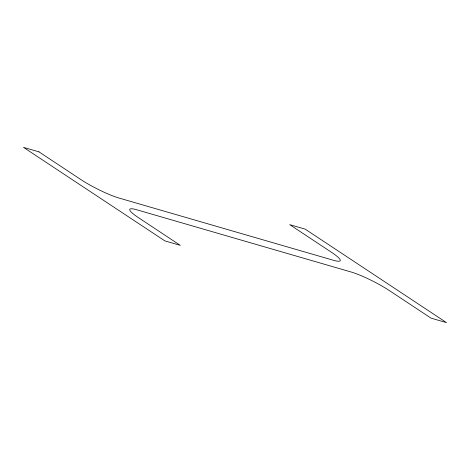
<?xml version="1.0" encoding="UTF-8"?>
<svg xmlns="http://www.w3.org/2000/svg" width="470" height="470" viewBox="0 0 470 470"><rect width="100%" height="100%" fill="white"/><g stroke="black" fill="none" stroke-linecap="round" stroke-linejoin="round"><path stroke-width="0.7" d="M38.969 151.857L23.5 147.369L164.835 240.869L180.304 245.363L138.591 217.763A30.368 4.489 26.9 0 1 136.776 209.779L350.955 271.948A30.368 4.489 26.9 0 1 389.319 290.548L431.031 318.143L446.5 322.632L305.165 229.131L289.696 224.637L331.409 252.237A30.368 4.489 26.9 0 1 333.224 260.221L119.045 198.052A30.368 4.489 26.9 0 1 80.681 179.452L38.969 151.857"/></g></svg>
